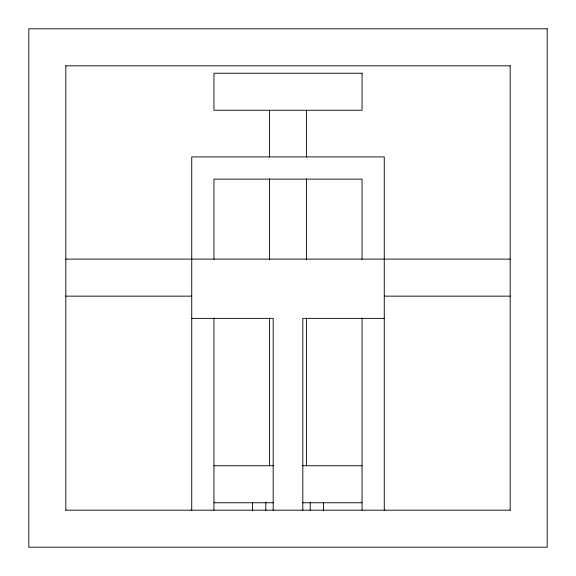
<?xml version="1.0" encoding="UTF-8"?>
<svg xmlns="http://www.w3.org/2000/svg" width="576" height="576" viewBox="0 0 576 576"><rect width="100%" height="100%" fill="white"/><g stroke="black" fill="none" stroke-linecap="round" stroke-linejoin="round"><path stroke-width="0.86" d="M65.83 65.83L510.17 65.83M65.83 259.121L510.17 259.121M65.83 296.143L191.729 296.143M384.271 296.143L510.17 296.143M191.729 318.362L273.19 318.362L273.19 510.408M384.271 318.362L302.81 318.362L302.81 510.408M213.941 465.739L273.55 465.739M302.45 465.739L362.059 465.739M213.941 502.769L273.55 502.769M302.45 502.769L362.059 502.769M65.83 510.17L510.17 510.17M510.17 65.7L510.17 510.3M384.271 510.17L384.271 156.917L191.729 156.917L191.729 510.17M362.059 259.193L362.059 179.136L213.941 179.136L213.941 259.193M362.059 318.125L362.059 510.17M323.546 502.438L323.546 510.494M310.219 502.171L310.219 510.17M306.511 110.261L306.511 157.061M306.511 178.661L306.511 259.654M306.511 318.146L306.511 465.739M269.489 110.261L269.489 157.061M269.489 178.661L269.489 259.654M269.489 318.146L269.489 465.739M265.81 502.171L265.81 510.17M252.454 502.438L252.454 510.494M213.941 318.125L213.941 510.17M65.83 65.7L65.83 510.3M547.2 28.8L28.8 28.8L28.8 547.2L547.2 547.2L547.2 28.8M362.059 73.231L213.941 73.231L213.941 110.261L362.059 110.261L362.059 73.231"/></g></svg>
